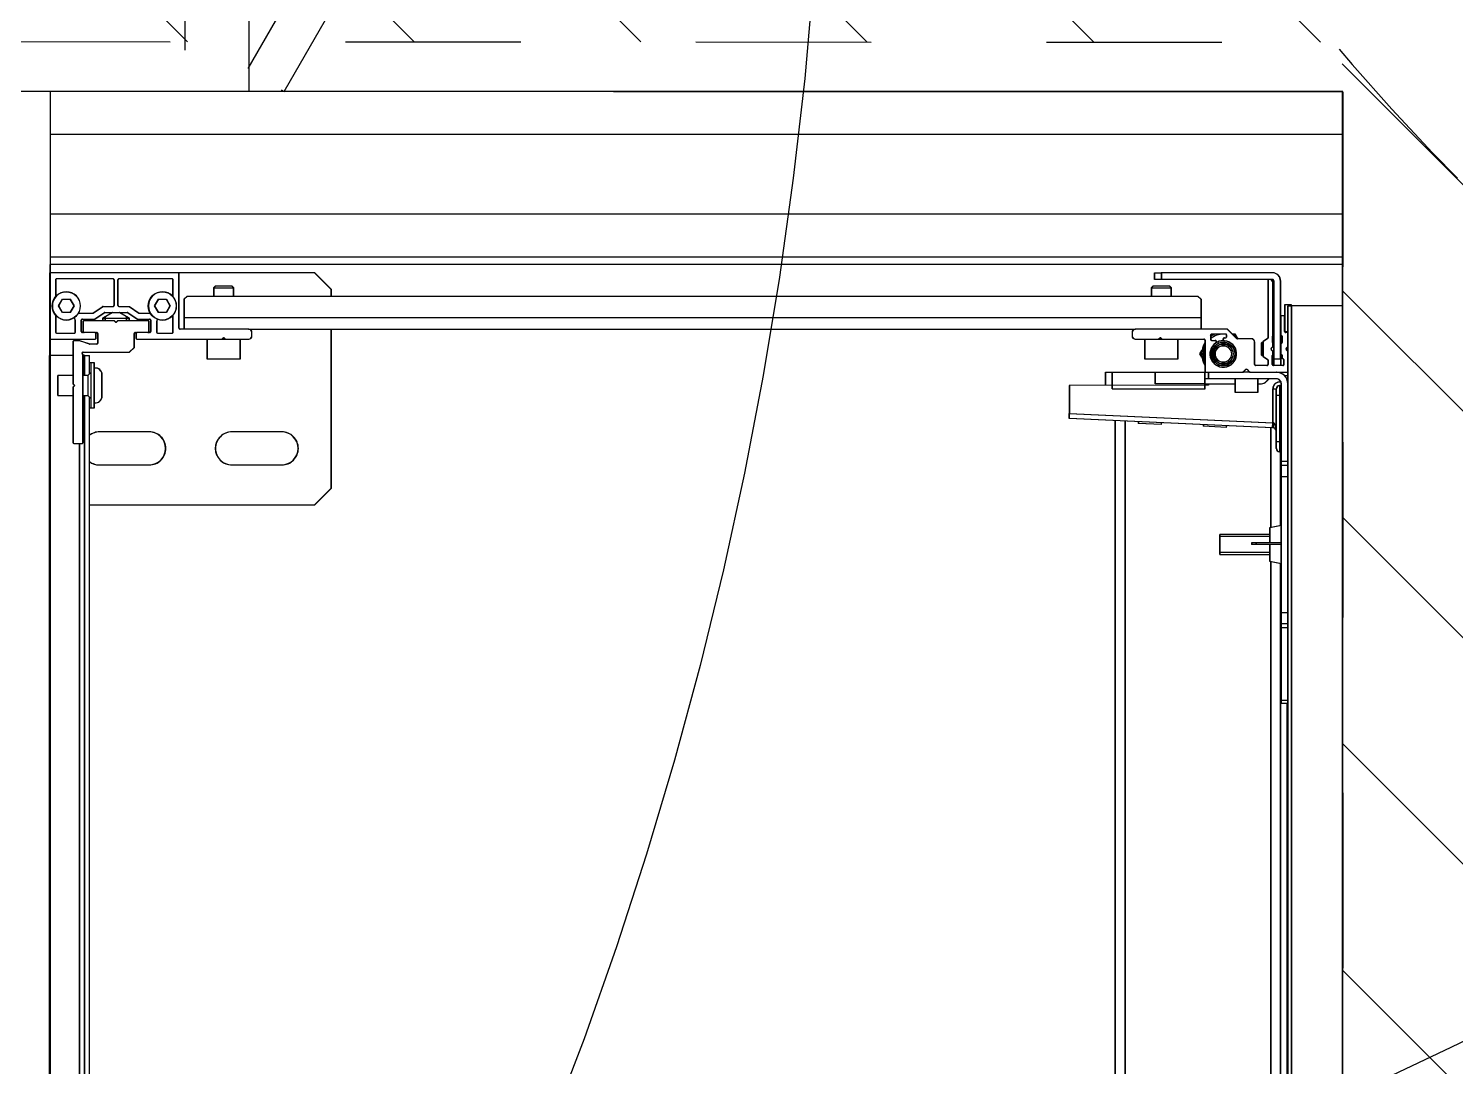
# Model space of a CAD drawing. Header units: centimetres. Extents: x -35664 to 50682, y -23001 to 23705.
# Drawn here: x 6274.24 to 6317.31, y 4366.18 to 4397.51 of the extents above; entities that cross this region are included whole.
import ezdxf

# ---------------------------------------------------------------- set-up
doc = ezdxf.new("R2010")
doc.units = ezdxf.units.CM
for name, pattern in [('ACAD_ISO02W100', [15, 12, -3]), ('Style de ligne -1', [0.41664, 0.20828, -0.20836]), ('Style de ligne -13', [0.147638, 0.098425, -0.049213]), ('Style de ligne -5', [0.20828, 0.069425, -0.138855]), ('VW-01', [0.41656, 0.20828, -0.20828])]:
    doc.linetypes.add(name, pattern=pattern)
for name, color, linetype in [('B aménagement intérieur', 252, 'Continuous'), ('B BATI-équipement-sanitaires', 252, 'Continuous'), ('B GÈnÈral_Hatch', 252, 'Continuous'), ('B Général', 252, 'Continuous'), ('C ANNOTATIONS-PMR', 252, 'Style de ligne -5'), ('C ANNOTATIONS-prestations', 252, 'Continuous'), ('D SURFACES-shab', 252, 'Continuous'), ('F REMPLISSAGE-vert clair', 252, 'Continuous'), ('F REMPLISSAGE-vert foncé', 252, 'Continuous'), ('MTI900_Alu', 252, 'Continuous'), ('prlm-CHAUFF', 4, 'Continuous'), ('prlm-MOD', 64, 'Continuous')]:
    doc.layers.add(name, color=color, linetype=linetype)
doc.layers.add('prlm-ELEC-CFO', color=1, linetype='Continuous', lineweight=25)
doc.layers.add('prlm-ZEROPLOT', color=254, linetype='Continuous', plot=False)
doc.layers.get('prlm-CHAUFF').off()

# ---------------------------------------------------------------- blocks, each defined once
blk = doc.blocks.new('A 90.WC-plan-PMR')
at = {"layer": 'B Général', "linetype": 'Style de ligne -1', "ltscale": 25.4, "flags": 128}
blk.add_lwpolyline([(-114.5, 112.5), (15.5, 112.5), (15.5, 32.5), (-114.5, 32.5)], close=True, dxfattribs=at)
blk = doc.blocks.new('A 90.meuble vasque 80x60')
at = {"layer": 'B BATI-équipement-sanitaires', "linetype": 'Style de ligne -13', "ltscale": 25.4, "flags": 128}
for points in [[(-40, -3.071), (40, -3.071), (40, -53.071), (-40, -53.071)], [(-40, -56.071), (-5.359, -76.071), (-4.709, -74.945), (-39.35, -54.945)]]:
    blk.add_lwpolyline(points, close=True, dxfattribs=at)
at = {"layer": 'B Général', "flags": 128}
blk.add_lwpolyline([(-40, 0), (40, 0), (40, -55), (-40, -55)], close=True, dxfattribs=at)
blk = doc.blocks.new('A 90.Rond 150_PMR')
at = {"layer": 'B Général', "linetype": 'VW-01', "ltscale": 25.4}
blk.add_circle((0, 0), 75, dxfattribs=at)
blk = doc.blocks.new('A 90.T3 S102_105 (2D)')
at = {"layer": 'B GÈnÈral_Hatch', "linetype": 'Continuous'}
h = blk.add_hatch(dxfattribs=at)
h.set_pattern_fill('F_P__SOFFITE', color=256, style=0, pattern_type=2)
h.set_pattern_definition([(45, (0, 0.2205), (-3.52778, 3.30729), [])])
h.paths.add_polyline_path([(-61.021, 289.021), (-60.984, 20.021), (-281.079, 20.021), (-281.042, 192.489), (-193.039, 192.536), (-193.005, 289.005)])
at = {"layer": 'B Général', "linetype": 'Continuous'}
for p, q in [((-232.022, 289.021), (-232.022, 194.021)), ((-193.022, 199.021), (-232.022, 199.021)), ((-232.022, 194.021), (-281.022, 194.021)), ((-193.022, 194.021), (-232.022, 194.021))]:
    blk.add_line(p, q, dxfattribs=at)
at = {"layer": 'B Général', "linetype": 'VW-01', "ltscale": 25.4, "flags": 128}
blk.add_lwpolyline([(-61.021, 289.021), (-60.984, 20.021), (-281.079, 20.021), (-281.042, 192.489), (-193.039, 192.536), (-193.005, 289.005)], close=True, dxfattribs=at)
at = {"layer": 'D SURFACES-shab', "lineweight": 18, "flags": 128}
blk.add_lwpolyline([(-61.021, 289.021), (-61.021, 20.021), (-281.116, 20.021), (-281.042, 193.997), (-193.039, 194.044), (-193.005, 289.005)], close=True, dxfattribs=at)
at = {"layer": 'F REMPLISSAGE-vert clair'}
for p, q in [((-193.022, 197.721), (-232.022, 197.721)), ((-193.022, 195.321), (-232.022, 195.321))]:
    blk.add_line(p, q, dxfattribs=at)
at = {"layer": 'F REMPLISSAGE-vert foncé', "linetype": 'Continuous'}
for p, q in [((-232.022, 289.021), (-232.022, 194.021)), ((-193.022, 199.021), (-232.022, 199.021)), ((-232.022, 194.021), (-281.022, 194.021)), ((-193.022, 194.021), (-232.022, 194.021))]:
    blk.add_line(p, q, dxfattribs=at)
at = {"layer": 'F REMPLISSAGE-vert foncé'}
for p, q in [((-193.022, 197.721), (-232.022, 197.721)), ((-193.022, 195.321), (-232.022, 195.321))]:
    blk.add_line(p, q, dxfattribs=at)
at = {"layer": 'B Général', "rotation": 180}
blk.add_blockref('A 90.WC-plan-PMR', (-177.522, 256.621), dxfattribs=at)
at = {"layer": 'B Général', "xscale": -1, "rotation": 90}
blk.add_blockref('A 90.meuble vasque 80x60', (-281.042, 154.021), dxfattribs=at)
at = {"layer": 'C ANNOTATIONS-PMR', "ltscale": 25.4, "rotation": 270}
blk.add_blockref('A 90.Rond 150_PMR', (-136.022, 144.121), dxfattribs=at)
blk = doc.blocks.new('A 90.G 100_80')
at = {"layer": 'B Général', "linetype": 'Continuous'}
blk.add_line((48.52, 43.75), (48.52, -43.75), dxfattribs=at)
at = {"layer": 'B Général', "linetype": 'Continuous', "flags": 128}
blk.add_lwpolyline([(9.5, -45), (9.5, 45), (48.52, 45), (48.52, -45)], close=True, dxfattribs=at)
at = {"layer": 'C ANNOTATIONS-prestations'}
for p, q in [((46.87, 43.75), (46.87, -43.75)), ((46.97, -43.75), (46.97, 43.75)), ((9.5, 42.25), (9.5, -42.25)), ((10.55, 41.05), (10.55, -41.05)), ((10.7, 41), (10.7, -41)), ((10.4, 39.6), (10.4, -39.6)), ((41.65, -40.287), (41.65, 1.325)), ((41.95, -40.274), (41.95, 1.325)), ((46.35, -36.044), (46.35, 1.5)), ((46.65, 1.6), (46.65, -35.984)), ((46.85, 1.667), (46.85, -31.75)), ((46.67, -31.75), (46.67, -31.85)), ((46.87, -31.75), (46.67, -31.75)), ((46.67, -31.85), (46.67, -34.033)), ((46.67, -31.85), (46.87, -31.85)), ((46.87, -34.033), (46.67, -34.033)), ((46.67, -34.033), (46.67, -34.168)), ((46.67, -34.168), (46.67, -34.5)), ((46.67, -34.168), (46.87, -34.168)), ((46.67, -34.5), (46.67, -38.6)), ((46.67, -34.5), (46.87, -34.5)), ((46.32, -36.05), (46.67, -35.98)), ((46.32, -36.55), (46.32, -36.05)), ((44.82, -36.25), (44.82, -36.85)), ((44.82, -36.25), (46.32, -36.25)), ((46.32, -36.311), (44.82, -36.311)), ((45.911, -36.55), (45.775, -36.55)), ((45.775, -36.6), (45.775, -36.55)), ((45.911, -36.6), (45.775, -36.6)), ((46.67, -36.55), (45.911, -36.55)), ((45.911, -36.6), (45.911, -36.55)), ((46.67, -36.6), (45.911, -36.6)), ((46.32, -37.05), (46.32, -36.6)), ((46.32, -36.789), (44.82, -36.789)), ((46.32, -36.85), (44.82, -36.85)), ((46.67, -37.12), (46.32, -37.05)), ((46.35, -40.074), (46.35, -37.056)), ((46.65, -37.116), (46.65, -39.35)), ((10.7, -37.75), (17.5, -37.75)), ((17.5, -37.75), (18, -38.25)), ((18, -38.25), (18, -43.05)), ((46.67, -38.6), (46.67, -38.932)), ((46.67, -38.6), (46.87, -38.6)), ((11, -38.95), (12.5, -38.95)), ((15, -38.95), (16.5, -38.95)), ((46.67, -38.932), (46.67, -39.067)), ((46.87, -38.932), (46.67, -38.932)), ((46.67, -39.067), (46.67, -41.4)), ((46.67, -39.067), (46.87, -39.067)), ((10.23, -39.6), (10.47, -39.6)), ((46.52, -39.45), (46.52, -39.65)), ((46.67, -39.35), (46.62, -39.35)), ((46.62, -39.65), (46.62, -39.35)), ((10.2, -41.3), (10.2, -39.63)), ((10.5, -39.63), (10.5, -42.29)), ((12.5, -39.95), (11, -39.95)), ((16.5, -39.95), (15, -39.95)), ((46.52, -39.65), (46.52, -41.05)), ((46.62, -39.65), (46.52, -39.65)), ((46.62, -39.65), (46.67, -39.65)), ((46.62, -41.05), (46.62, -39.65)), ((46.413, -40.071), (40.27, -40.35)), ((40.27, -40.5), (46.42, -40.221)), ((40.27, -40.35), (40.27, -40.5)), ((43.056, -40.173), (42.354, -40.205)), ((42.357, -40.255), (42.354, -40.205)), ((43.056, -40.173), (43.058, -40.223)), ((45.018, -40.084), (44.316, -40.116)), ((44.319, -40.166), (44.316, -40.116)), ((45.018, -40.084), (45.02, -40.134)), ((46.425, -40.07), (46.413, -40.071)), ((46.413, -40.071), (46.42, -40.221)), ((46.42, -40.221), (46.425, -40.22)), ((46.42, -40.221), (46.42, -41.25)), ((10.7, -40.67), (10.75, -40.67)), ((10.75, -40.67), (10.75, -42.03)), ((10.75, -40.67), (10.85, -40.67)), ((10.85, -40.67), (10.85, -42.03)), ((40.27, -41.351), (40.27, -40.5)), ((9.75, -41.05), (9.75, -41.65)), ((9.75, -41.05), (10.2, -41.05)), ((10.25, -41.35), (10.2, -41.3)), ((10.5, -41.05), (10.65, -41.05)), ((10.65, -41.05), (10.75, -40.95)), ((10.65, -41.65), (10.65, -41.05)), ((11.08, -41.025), (11.08, -41.675)), ((41.57, -41.25), (44.37, -41.25)), ((41.57, -41.25), (41.57, -41.75)), ((44.37, -41.25), (44.37, -41.4)), ((45.27, -41.15), (45.97, -41.15)), ((45.27, -41.55), (45.27, -41.15)), ((45.97, -41.15), (45.97, -41.55)), ((46.42, -41.25), (46.52, -41.25)), ((46.52, -41.05), (46.52, -41.25)), ((46.62, -41.05), (46.52, -41.05)), ((46.67, -41.05), (46.62, -41.05)), ((46.62, -41.35), (46.62, -41.05)), ((10.2, -41.65), (9.75, -41.65)), ((10.2, -41.4), (10.25, -41.35)), ((10.2, -42.67), (10.2, -41.4)), ((10.65, -41.65), (10.5, -41.65)), ((10.55, -41.65), (10.55, -42.25)), ((10.75, -41.75), (10.65, -41.65)), ((10.7, -41.7), (10.7, -42.25)), ((44.47, -41.36), (40.27, -41.351)), ((41.37, -41.353), (41.37, -41.75)), ((41.37, -41.75), (41.57, -41.75)), ((41.57, -41.75), (42.87, -41.75)), ((42.87, -41.4), (42.87, -41.75)), ((44.37, -41.4), (42.87, -41.4)), ((42.87, -41.75), (44.37, -41.75)), ((44.37, -41.4), (44.37, -41.55)), ((44.37, -41.4), (45.27, -41.4)), ((44.37, -41.55), (44.37, -41.75)), ((44.47, -41.55), (44.37, -41.55)), ((44.37, -41.75), (44.4, -41.75)), ((44.4, -41.75), (45.508, -41.75)), ((44.472, -41.4), (44.47, -41.36)), ((46.52, -41.55), (44.47, -41.55)), ((44.47, -41.75), (44.47, -41.55)), ((45.732, -41.75), (45.508, -41.75)), ((45.529, -41.759), (45.599, -41.829)), ((45.641, -41.829), (45.711, -41.759)), ((45.732, -41.75), (46.84, -41.75)), ((45.97, -41.4), (46.067, -41.4)), ((46.62, -41.35), (46.67, -41.35)), ((46.765, -41.65), (46.87, -41.65)), ((46.84, -41.75), (46.87, -41.75)), ((10.75, -42.03), (10.7, -42.03)), ((10.85, -42.03), (10.75, -42.03)), ((14.25, -42.15), (15.25, -42.15)), ((14.25, -42.75), (14.25, -42.15)), ((15.25, -42.15), (15.25, -42.75)), ((42.55, -42.15), (43.55, -42.15)), ((42.55, -42.75), (42.55, -42.15)), ((43.55, -42.15), (43.55, -42.75)), ((44.278, -42.2), (44.22, -42.3)), ((44.37, -42.72), (44.37, -41.78)), ((45.114, -41.95), (44.726, -41.95)), ((45.87, -41.98), (45.87, -42.66)), ((46.24, -41.95), (45.9, -41.95)), ((46.133, -42.221), (46.257, -42.134)), ((46.27, -42.109), (46.27, -41.98)), ((46.4, -41.98), (46.4, -42.252)), ((46.72, -41.95), (46.43, -41.95)), ((46.45, -41.95), (46.45, -42.15)), ((46.45, -42.15), (46.45, -44.5)), ((46.45, -42.15), (46.65, -42.15)), ((46.65, -42.15), (46.65, -41.95)), ((46.65, -42.15), (46.65, -44.5)), ((46.7, -42.15), (46.7, -42.251)), ((46.72, -42.15), (46.7, -42.15)), ((46.75, -41.98), (46.75, -42.12)), ((9.5, -42.78), (9.5, -42.25)), ((10.2, -42.25), (9.5, -42.25)), ((10.695, -42.601), (10.405, -42.698)), ((10.55, -42.25), (10.5, -42.25)), ((10.5, -42.35), (11.9, -42.35)), ((10.55, -42.25), (10.7, -42.25)), ((10.92, -42.6), (10.705, -42.6)), ((10.95, -42.92), (10.95, -42.63)), ((11.9, -42.35), (12.05, -42.5)), ((12.05, -42.5), (12.05, -42.92)), ((44.22, -42.3), (44.278, -42.4)), ((46.07, -42.27), (46.09, -42.25)), ((46.07, -42.63), (46.07, -42.27)), ((46.07, -42.293), (46.12, -42.293)), ((46.07, -42.607), (46.12, -42.607)), ((46.09, -42.65), (46.07, -42.63)), ((46.09, -42.65), (46.09, -42.25)), ((46.09, -42.25), (46.12, -42.25)), ((46.12, -42.654), (46.12, -42.246)), ((46.371, -42.429), (46.411, -42.388)), ((46.411, -42.512), (46.371, -42.471)), ((46.4, -42.25), (46.45, -42.25)), ((46.4, -42.293), (46.45, -42.293)), ((46.4, -42.607), (46.45, -42.607)), ((46.42, -42.28), (46.42, -42.367)), ((46.42, -42.533), (46.42, -42.625)), ((46.65, -42.595), (46.65, -42.31)), ((46.661, -42.249), (46.7, -42.21)), ((46.661, -42.287), (46.661, -42.249)), ((46.661, -42.65), (46.661, -42.618)), ((46.821, -42.429), (46.87, -42.379)), ((46.87, -42.521), (46.821, -42.471)), ((46.835, -42.486), (46.835, -42.414)), ((9.5, -44.72), (9.5, -42.78)), ((9.53, -42.75), (10.87, -42.75)), ((9.68, -43.467), (9.68, -42.96)), ((9.71, -42.93), (10.24, -42.93)), ((10.395, -42.7), (10.23, -42.7)), ((10.27, -42.96), (10.27, -43.306)), ((10.45, -42.98), (10.45, -43.32)), ((10.87, -42.95), (10.48, -42.95)), ((10.5, -43.27), (10.5, -42.98)), ((10.87, -42.95), (10.92, -42.95)), ((10.9, -42.78), (10.9, -42.92)), ((12.08, -42.95), (12.13, -42.95)), ((12.1, -42.92), (12.1, -42.78)), ((12.13, -42.75), (14.7, -42.75)), ((12.52, -42.95), (12.13, -42.95)), ((12.5, -42.98), (12.5, -43.27)), ((12.55, -43.32), (12.55, -42.98)), ((12.73, -43.28), (12.73, -42.96)), ((12.76, -42.93), (13.19, -42.93)), ((13.22, -42.96), (13.22, -43.467)), ((15.5, -43.05), (13.43, -43.05)), ((13.55, -43.4), (13.55, -43.05)), ((14.7, -42.75), (14.729, -42.779)), ((14.7, -42.75), (14.8, -42.75)), ((14.771, -42.779), (14.8, -42.75)), ((14.8, -42.75), (15.5, -42.75)), ((15.5, -43.05), (42.27, -43.05)), ((15.6, -42.85), (15.6, -42.95)), ((42.17, -42.95), (42.17, -42.85)), ((42.27, -42.75), (42.958, -42.75)), ((45.028, -43.05), (42.27, -43.05)), ((42.958, -42.75), (43.082, -42.75)), ((42.979, -42.759), (42.999, -42.779)), ((43.041, -42.779), (43.061, -42.759)), ((43.082, -42.75), (44.34, -42.75)), ((44.25, -43.4), (44.25, -43.05)), ((44.54, -42.87), (44.54, -42.74)), ((44.54, -42.854), (44.566, -42.9)), ((44.57, -42.71), (44.68, -42.71)), ((44.99, -42.9), (44.57, -42.9)), ((44.71, -42.68), (44.71, -42.657)), ((44.92, -42.729), (44.92, -42.76)), ((44.95, -42.79), (44.99, -42.79)), ((45.02, -42.82), (45.02, -42.87)), ((45.321, -42.769), (45.049, -43.041)), ((45.184, -42.906), (45.27, -42.906)), ((45.27, -42.906), (45.328, -42.806)), ((45.77, -42.76), (45.342, -42.76)), ((46.12, -42.65), (46.09, -42.65)), ((46.257, -42.766), (46.133, -42.679)), ((46.27, -44.52), (46.27, -42.791)), ((46.45, -42.65), (46.4, -42.65)), ((46.4, -42.827), (46.4, -42.653)), ((46.42, -42.855), (46.42, -44.45)), ((46.65, -43.42), (46.65, -42.885)), ((46.7, -42.69), (46.661, -42.65)), ((46.7, -42.654), (46.7, -42.826)), ((46.77, -42.98), (46.77, -43.42)), ((46.77, -43.78), (46.77, -42.98)), ((46.77, -42.98), (46.87, -42.98)), ((46.84, -42.95), (46.8, -42.95)), ((10.48, -43.35), (10.841, -43.35)), ((11.45, -43.3), (10.53, -43.3)), ((10.858, -43.355), (11.142, -43.545)), ((11.1, -43.377), (11.1, -43.3)), ((11.1, -43.377), (11.9, -43.377)), ((11.4, -43.55), (11.1, -43.377)), ((11.177, -43.3), (11.177, -43.421)), ((11.45, -43.3), (11.5, -43.25)), ((11.5, -43.25), (11.55, -43.3)), ((12.47, -43.3), (11.55, -43.3)), ((11.9, -43.377), (11.6, -43.55)), ((11.823, -43.3), (11.823, -43.421)), ((11.858, -43.545), (12.15, -43.35)), ((11.9, -43.3), (11.9, -43.377)), ((12.15, -43.35), (12.52, -43.35)), ((13.4, -43.08), (13.4, -44.72)), ((13.55, -43.4), (44.25, -43.4)), ((13.55, -43.95), (13.55, -43.4)), ((44.25, -43.95), (44.25, -43.4)), ((46.74, -43.45), (46.68, -43.45)), ((9.885, -43.55), (9.769, -43.75)), ((9.769, -43.75), (9.885, -43.95)), ((10.115, -43.55), (9.885, -43.55)), ((10.231, -43.75), (10.115, -43.55)), ((10.115, -43.95), (10.231, -43.75)), ((10.364, -43.53), (10.786, -43.53)), ((10.803, -43.535), (11.088, -43.725)), ((11.105, -43.73), (11.41, -43.73)), ((11.159, -43.55), (11.841, -43.55)), ((11.44, -44.54), (11.44, -43.76)), ((11.56, -43.76), (11.56, -44.54)), ((11.59, -43.73), (11.904, -43.73)), ((11.904, -43.73), (12.197, -43.535)), ((12.214, -43.53), (12.536, -43.53)), ((12.785, -43.55), (12.669, -43.75)), ((12.669, -43.75), (12.785, -43.95)), ((13.015, -43.55), (12.785, -43.55)), ((13.131, -43.75), (13.015, -43.55)), ((13.015, -43.95), (13.131, -43.75)), ((46.97, -43.78), (46.77, -43.78)), ((46.87, -43.75), (46.97, -43.75)), ((46.97, -43.75), (46.97, -43.78)), ((47.42, -43.75), (46.97, -43.75)), ((48.52, -43.75), (47.42, -43.75)), ((9.68, -44.54), (9.68, -44.033)), ((9.885, -43.95), (10.115, -43.95)), ((12.785, -43.95), (13.015, -43.95)), ((13.22, -44.033), (13.22, -44.54)), ((13.65, -44.05), (13.55, -43.95)), ((13.65, -44.05), (44.15, -44.05)), ((14.45, -44.3), (14.45, -44.05)), ((14.45, -44.3), (15.05, -44.3)), ((14.5, -44.35), (14.45, -44.3)), ((15, -44.35), (14.5, -44.35)), ((15.05, -44.3), (15, -44.35)), ((15.05, -44.05), (15.05, -44.3)), ((18, -44.25), (17.5, -44.75)), ((18, -44.05), (18, -44.25)), ((42.75, -44.3), (42.75, -44.05)), ((42.75, -44.3), (43.35, -44.3)), ((42.8, -44.35), (42.75, -44.3)), ((43.3, -44.35), (42.8, -44.35)), ((43.35, -44.3), (43.3, -44.35)), ((43.35, -44.05), (43.35, -44.3)), ((44.25, -43.95), (44.15, -44.05)), ((9.5, -44.75), (9.5, -44.72)), ((9.53, -44.75), (9.5, -44.75)), ((13.37, -44.75), (9.53, -44.75)), ((11.41, -44.57), (9.71, -44.57)), ((13.19, -44.57), (11.59, -44.57)), ((17.5, -44.75), (13.37, -44.75)), ((43.05, -44.55), (42.85, -44.55)), ((42.85, -44.55), (42.85, -44.75)), ((42.85, -44.75), (43.05, -44.75)), ((46.4, -44.55), (43.05, -44.55)), ((43.05, -44.75), (43.05, -44.55)), ((46.4, -44.75), (43.05, -44.75)), ((46.32, -44.55), (46.3, -44.55))]:
    blk.add_line(p, q, dxfattribs=at)
at = {"layer": 'C ANNOTATIONS-prestations', "flags": 128}
for points in [[(10.7, -39.05, -0.080612), (10.842, -38.976, -0.080612), (11, -38.95)], [(12.5, -38.95, -0.414214), (13, -39.45, -0.414214), (12.5, -39.95)], [(15, -39.95, -0.414214), (14.5, -39.45, -0.414214), (15, -38.95)], [(16.5, -38.95, -0.414214), (17, -39.45, -0.414214), (16.5, -39.95)], [(10.2, -39.63, -0.198912), (10.209, -39.609, -0.198912), (10.23, -39.6)], [(10.47, -39.6, -0.198912), (10.491, -39.609, -0.198912), (10.5, -39.63)], [(46.52, -39.45, -0.198912), (46.549, -39.379, -0.198912), (46.62, -39.35)], [(11, -39.95, -0.080612), (10.842, -39.924, -0.080612), (10.7, -39.85)], [(46.52, -39.97, -0.193016), (46.492, -40.039, -0.193016), (46.425, -40.07)], [(10.85, -40.827, -0.218554), (11.01, -40.873, -0.218554), (11.08, -41.025)], [(10.85, -40.826, -0.003145), (10.853, -40.826, -0.003145), (10.855, -40.826)], [(46.663, -41.445, -0.227222), (46.495, -41.406, -0.227222), (46.42, -41.25)], [(46.62, -41.35, -0.198912), (46.549, -41.321, -0.198912), (46.52, -41.25)], [(11.08, -41.675, -0.218554), (11.01, -41.827, -0.218554), (10.85, -41.873)], [(44.37, -41.78, -0.198912), (44.379, -41.759, -0.198912), (44.4, -41.75)], [(45.508, -41.75, -0.098491), (45.519, -41.752, -0.098491), (45.529, -41.759)], [(45.711, -41.759, -0.098491), (45.721, -41.752, -0.098491), (45.732, -41.75)], [(46.067, -41.4, -0.109774), (46.151, -41.419, -0.109774), (46.22, -41.472)], [(46.302, -41.55, -0.028434), (46.259, -41.513, -0.028434), (46.22, -41.472)], [(46.87, -41.4, -0.198912), (46.767, -41.647, -0.198912), (46.52, -41.75)], [(46.67, -41.4, -0.198912), (46.626, -41.506, -0.198912), (46.52, -41.55)], [(46.84, -41.75, -0.198912), (46.861, -41.759, -0.198912), (46.87, -41.78)], [(10.855, -41.873, -0.003145), (10.853, -41.874, -0.003145), (10.85, -41.874)], [(44.37, -42.646, -0.14145), (44.27, -42.3, -0.14145), (44.37, -41.954)], [(44.37, -42.54, -0.103148), (44.32, -42.3, -0.103148), (44.37, -42.06)], [(44.697, -42.632, -0.366532), (44.556, -42.134, -0.366532), (45.023, -41.913, -0.366532), (45.318, -42.338, -0.366532), (44.948, -42.699)], [(45.641, -41.829, -0.198912), (45.62, -41.837, -0.198912), (45.599, -41.829)], [(45.87, -41.98, -0.198912), (45.879, -41.959, -0.198912), (45.9, -41.95)], [(46.24, -41.95, -0.198912), (46.261, -41.959, -0.198912), (46.27, -41.98)], [(46.27, -42.109, -0.120588), (46.267, -42.123, -0.120588), (46.257, -42.134)], [(46.4, -41.98, -0.198912), (46.409, -41.959, -0.198912), (46.43, -41.95)], [(46.72, -41.95, -0.198912), (46.741, -41.959, -0.198912), (46.75, -41.98)], [(46.75, -42.12, -0.198912), (46.741, -42.141, -0.198912), (46.72, -42.15)], [(10.5, -42.35, -0.414214), (10.47, -42.32, -0.414214), (10.5, -42.29)], [(10.695, -42.601, -0.040241), (10.7, -42.6, -0.040241), (10.705, -42.6)], [(10.92, -42.6, -0.198912), (10.941, -42.609, -0.198912), (10.95, -42.63)], [(44.697, -42.632, -0.122946), (44.706, -42.643, -0.122946), (44.71, -42.657)], [(44.92, -42.7, -0.074153), (44.803, -42.683, -0.074153), (44.697, -42.632)], [(46.12, -42.246, -0.120588), (46.123, -42.232, -0.120588), (46.133, -42.221)], [(46.371, -42.471, -0.198912), (46.362, -42.45, -0.198912), (46.371, -42.429)], [(46.42, -42.28, -0.155096), (46.406, -42.269, -0.155096), (46.4, -42.252)], [(46.4, -42.653, -0.155096), (46.406, -42.636, -0.155096), (46.42, -42.625)], [(46.42, -42.367, -0.098491), (46.418, -42.378, -0.098491), (46.411, -42.388)], [(46.411, -42.512, -0.098491), (46.418, -42.522, -0.098491), (46.42, -42.533)], [(46.661, -42.249, -0.013224), (46.655, -42.25, -0.013224), (46.65, -42.25)], [(46.65, -42.31, -0.17724), (46.657, -42.291, -0.17724), (46.675, -42.28)], [(46.675, -42.625, -0.17724), (46.657, -42.614, -0.17724), (46.65, -42.595)], [(46.7, -42.251, -0.17724), (46.693, -42.27, -0.17724), (46.675, -42.28)], [(46.675, -42.625, -0.17724), (46.693, -42.635, -0.17724), (46.7, -42.654)], [(46.821, -42.471, -0.198912), (46.812, -42.45, -0.198912), (46.821, -42.429)], [(9.5, -42.78, -0.198912), (9.509, -42.759, -0.198912), (9.53, -42.75)], [(9.68, -42.96, -0.198912), (9.689, -42.939, -0.198912), (9.71, -42.93)], [(10.23, -42.7, -0.198912), (10.209, -42.691, -0.198912), (10.2, -42.67)], [(10.24, -42.93, -0.198912), (10.261, -42.939, -0.198912), (10.27, -42.96)], [(10.405, -42.698, -0.040241), (10.4, -42.7, -0.040241), (10.395, -42.7)], [(10.45, -42.98, -0.198912), (10.459, -42.959, -0.198912), (10.48, -42.95)], [(10.5, -42.98, -0.198912), (10.509, -42.959, -0.198912), (10.53, -42.95)], [(10.87, -42.75, -0.198912), (10.891, -42.759, -0.198912), (10.9, -42.78)], [(10.9, -42.92, -0.198912), (10.891, -42.941, -0.198912), (10.87, -42.95)], [(10.95, -42.92, -0.198912), (10.941, -42.941, -0.198912), (10.92, -42.95)], [(12.08, -42.95, -0.198912), (12.059, -42.941, -0.198912), (12.05, -42.92)], [(12.1, -42.78, -0.198912), (12.109, -42.759, -0.198912), (12.13, -42.75)], [(12.13, -42.95, -0.198912), (12.109, -42.941, -0.198912), (12.1, -42.92)], [(12.47, -42.95, -0.198912), (12.491, -42.959, -0.198912), (12.5, -42.98)], [(12.52, -42.95, -0.198912), (12.541, -42.959, -0.198912), (12.55, -42.98)], [(12.73, -42.96, -0.198912), (12.739, -42.939, -0.198912), (12.76, -42.93)], [(13.19, -42.93, -0.198912), (13.211, -42.939, -0.198912), (13.22, -42.96)], [(13.4, -43.08, -0.198912), (13.409, -43.059, -0.198912), (13.43, -43.05)], [(14.771, -42.779, -0.198912), (14.75, -42.787, -0.198912), (14.729, -42.779)], [(15.5, -42.75, -0.198912), (15.571, -42.779, -0.198912), (15.6, -42.85)], [(15.6, -42.95, -0.198912), (15.571, -43.021, -0.198912), (15.5, -43.05)], [(42.17, -42.85, -0.198912), (42.199, -42.779, -0.198912), (42.27, -42.75)], [(42.27, -43.05, -0.198912), (42.199, -43.021, -0.198912), (42.17, -42.95)], [(42.958, -42.75, -0.098491), (42.969, -42.752, -0.098491), (42.979, -42.759)], [(43.041, -42.779, -0.198912), (43.02, -42.787, -0.198912), (42.999, -42.779)], [(43.061, -42.759, -0.098491), (43.071, -42.752, -0.098491), (43.082, -42.75)], [(44.37, -42.72, -0.198912), (44.361, -42.741, -0.198912), (44.34, -42.75)], [(44.54, -42.74, -0.198912), (44.549, -42.719, -0.198912), (44.57, -42.71)], [(44.92, -42.9, -0.085942), (44.718, -42.865, -0.085942), (44.54, -42.764)], [(44.67, -42.9, -0.02871), (44.603, -42.867, -0.02871), (44.54, -42.827)], [(44.57, -42.9, -0.198912), (44.549, -42.891, -0.198912), (44.54, -42.87)], [(44.71, -42.68, -0.198912), (44.701, -42.701, -0.198912), (44.68, -42.71)], [(44.92, -42.729, -0.189855), (44.928, -42.708, -0.189855), (44.948, -42.699)], [(44.948, -42.699, -0.008728), (44.934, -42.7, -0.008728), (44.92, -42.7)], [(44.95, -42.79, -0.198912), (44.929, -42.781, -0.198912), (44.92, -42.76)], [(45.009, -42.893, -0.018566), (44.965, -42.898, -0.018566), (44.92, -42.9)], [(44.99, -42.79, -0.198912), (45.011, -42.799, -0.198912), (45.02, -42.82)], [(45.02, -42.87, -0.198912), (45.011, -42.891, -0.198912), (44.99, -42.9)], [(45.049, -43.041, -0.098491), (45.039, -43.048, -0.098491), (45.028, -43.05)], [(45.379, -42.76, -0.041018), (45.298, -42.829, -0.041018), (45.207, -42.883)], [(45.321, -42.769, -0.098491), (45.331, -42.762, -0.098491), (45.342, -42.76)], [(45.87, -42.66, -0.198912), (45.841, -42.731, -0.198912), (45.77, -42.76)], [(46.133, -42.679, -0.120588), (46.123, -42.668, -0.120588), (46.12, -42.654)], [(46.257, -42.766, -0.120588), (46.267, -42.777, -0.120588), (46.27, -42.791)], [(46.42, -42.855, -0.155096), (46.406, -42.844, -0.155096), (46.4, -42.827)], [(46.65, -42.65, -0.013224), (46.655, -42.65, -0.013224), (46.661, -42.65)], [(46.65, -42.885, -0.17724), (46.657, -42.866, -0.17724), (46.675, -42.855)], [(46.7, -42.826, -0.17724), (46.693, -42.845, -0.17724), (46.675, -42.855)], [(46.77, -42.98, -0.198912), (46.779, -42.959, -0.198912), (46.8, -42.95)], [(46.87, -42.92, -0.198912), (46.861, -42.941, -0.198912), (46.84, -42.95)], [(9.68, -43.47, -0.01196), (9.68, -43.469, -0.01196), (9.68, -43.467)], [(10.27, -43.306, -0.123554), (10.258, -43.354, -0.123554), (10.225, -43.39)], [(10.48, -43.35, -0.198912), (10.459, -43.341, -0.198912), (10.45, -43.32)], [(10.53, -43.3, -0.198912), (10.509, -43.291, -0.198912), (10.5, -43.27)], [(10.841, -43.35, -0.073633), (10.85, -43.351, -0.073633), (10.858, -43.355)], [(12.5, -43.27, -0.198912), (12.491, -43.291, -0.198912), (12.47, -43.3)], [(12.55, -43.32, -0.198912), (12.541, -43.341, -0.198912), (12.52, -43.35)], [(12.758, -43.349, -0.095961), (12.737, -43.317, -0.095961), (12.73, -43.28)], [(13.22, -43.467, -0.01196), (13.22, -43.469, -0.01196), (13.22, -43.47)], [(46.68, -43.45, -0.198912), (46.659, -43.441, -0.198912), (46.65, -43.42)], [(46.77, -43.42, -0.198912), (46.761, -43.441, -0.198912), (46.74, -43.45)], [(10.786, -43.53, -0.073633), (10.795, -43.531, -0.073633), (10.803, -43.535)], [(11.105, -43.73, -0.073633), (11.096, -43.729, -0.073633), (11.088, -43.725)], [(11.159, -43.55, -0.073633), (11.15, -43.549, -0.073633), (11.142, -43.545)], [(11.41, -43.73, -0.198912), (11.431, -43.739, -0.198912), (11.44, -43.76)], [(11.56, -43.76, -0.198912), (11.569, -43.739, -0.198912), (11.59, -43.73)], [(11.858, -43.545, -0.073633), (11.85, -43.549, -0.073633), (11.841, -43.55)], [(12.197, -43.535, -0.073633), (12.205, -43.531, -0.073633), (12.214, -43.53)], [(9.68, -44.033, -0.01196), (9.68, -44.031, -0.01196), (9.68, -44.03)], [(13.22, -44.03, -0.01196), (13.22, -44.031, -0.01196), (13.22, -44.033)], [(9.53, -44.75, -0.198912), (9.509, -44.741, -0.198912), (9.5, -44.72)], [(9.71, -44.57, -0.198912), (9.689, -44.561, -0.198912), (9.68, -44.54)], [(11.44, -44.54, -0.198912), (11.431, -44.561, -0.198912), (11.41, -44.57)], [(11.59, -44.57, -0.198912), (11.569, -44.561, -0.198912), (11.56, -44.54)], [(13.22, -44.54, -0.198912), (13.211, -44.561, -0.198912), (13.19, -44.57)], [(13.4, -44.72, -0.198912), (13.391, -44.741, -0.198912), (13.37, -44.75)], [(46.3, -44.55, -0.198912), (46.279, -44.541, -0.198912), (46.27, -44.52)], [(46.42, -44.45, -0.198912), (46.391, -44.521, -0.198912), (46.32, -44.55)], [(46.65, -44.5, -0.198912), (46.577, -44.677, -0.198912), (46.4, -44.75)], [(46.45, -44.5, -0.198912), (46.435, -44.535, -0.198912), (46.4, -44.55)]]:
    blk.add_lwpolyline(points, format="xyb", dxfattribs=at)
at = {"layer": 'C ANNOTATIONS-prestations'}
for centre, radius in [((44.92, -42.3), 0.35), ((44.92, -42.3), 0.3), ((44.92, -42.3), 0.25), ((10, -43.75), 0.425), ((12.9, -43.75), 0.425)]:
    blk.add_circle(centre, radius, dxfattribs=at)
for points, knots in [([(46.52, -39.97), (46.52, -40.004), (46.513, -40.068), (46.501, -40.117), (46.491, -40.146), (46.48, -40.171), (46.467, -40.191), (46.457, -40.203), (46.447, -40.212), (46.433, -40.219), (46.426, -40.22), (46.425, -40.22), (46.425, -40.22)], [0, 0, 0, 1, 2, 3, 4, 5, 6, 7, 8, 9, 9, 10, 10, 10]), ([(46.425, -40.22), (46.423, -40.181), (46.422, -40.129), (46.422, -40.102), (46.422, -40.083), (46.423, -40.074), (46.424, -40.072), (46.424, -40.07), (46.424, -40.07), (46.424, -40.07), (46.425, -40.07)], [0, 0, 0, 1, 2, 3, 4, 5, 6, 7, 7, 8, 8, 8])]:
    blk.add_open_spline(points, degree=2, knots=knots, dxfattribs=at)
blk = doc.blocks.new('A n0.MTI900_Alu_390')
at = {"layer": 'MTI900_Alu', "color": 1, "linetype": 'Continuous'}
for p, q in [((-4.225, 0), (4.225, 0)), ((4.278, 0), (4.225, 0)), ((4.225, -0.07), (4.225, 0)), ((4.472, 0), (4.278, 0)), ((4.475, 0), (4.472, 0)), ((4.475, -0.003), (4.475, 0)), ((4.105, -0.025), (4.165, -0.025)), ((4.105, -0.025), (4.105, -0.07)), ((4.165, -0.07), (4.165, -0.025)), ((4.275, -0.003), (4.275, -0.137)), ((4.293, -0.021), (4.293, -0.074)), ((4.3467, -0.018), (4.296, -0.018)), ((4.355, -0.0385), (4.375, -0.0269)), ((4.355, -0.0615), (4.355, -0.0385)), ((4.375, -0.0269), (4.395, -0.0385)), ((4.395, -0.0385), (4.395, -0.0615)), ((4.454, -0.018), (4.4033, -0.018)), ((4.457, -0.191), (4.457, -0.021)), ((4.475, -0.387), (4.475, -0.003)), ((3.96, -0.073), (3.96, -0.097)), ((4.13, -0.07), (3.963, -0.07)), ((4.135, -0.075), (4.13, -0.07)), ((4.14, -0.07), (4.135, -0.075)), ((4.267, -0.07), (4.14, -0.07)), ((4.27, -0.0895), (4.27, -0.073)), ((4.296, -0.077), (4.3306, -0.077)), ((4.375, -0.0731), (4.355, -0.0615)), ((4.395, -0.0615), (4.375, -0.0731)), ((-4.105, -0.105), (4.105, -0.105)), ((-4.1, -0.12), (4.1, -0.12)), ((-3.96, -0.09), (3.96, -0.09)), ((3.775, -0.12), (3.775, -0.8)), ((3.963, -0.1), (4.229, -0.1)), ((4.067, -0.12), (4.067, -0.125)), ((4.067, -0.125), (4.203, -0.125)), ((4.067, -0.125), (4.067, -0.135)), ((4.105, -0.115), (4.095, -0.125)), ((4.105, -0.1), (4.105, -0.115)), ((4.165, -0.115), (4.105, -0.115)), ((4.165, -0.115), (4.165, -0.1)), ((4.165, -0.105), (4.225, -0.105)), ((4.175, -0.125), (4.165, -0.115)), ((4.17, -0.12), (4.225, -0.12)), ((4.203, -0.125), (4.203, -0.12)), ((4.203, -0.135), (4.203, -0.125)), ((4.225, -0.105), (4.225, -0.1)), ((4.225, -0.105), (4.225, -0.12)), ((4.235, -0.1), (4.235, -0.24)), ((4.26, -0.142), (4.26, -0.1205)), ((4.2602, -0.1195), (4.2698, -0.0905)), ((4.295, -0.137), (4.295, -0.098)), ((4.298, -0.095), (4.332, -0.095)), ((4.327, -0.1), (4.298, -0.1)), ((4.33, -0.195), (4.33, -0.103)), ((4.335, -0.098), (4.335, -0.1341)), ((4.353, -0.0864), (4.353, -0.1286)), ((3.895, -0.15), (3.895, -0.3)), ((3.995, -0.3), (3.995, -0.15)), ((4.067, -0.135), (4.203, -0.135)), ((4.1025, -0.158), (4.1675, -0.158)), ((4.292, -0.145), (4.263, -0.145)), ((4.278, -0.14), (4.292, -0.14)), ((4.295, -0.137), (4.295, -0.142)), ((4.3377, -0.16), (4.33, -0.16)), ((4.33, -0.1677), (4.3421, -0.1677)), ((4.3355, -0.1358), (4.3545, -0.1642)), ((4.3377, -0.16), (4.3377, -0.24)), ((4.355, -0.19), (4.3377, -0.16)), ((4.3535, -0.1303), (4.3725, -0.1588)), ((4.355, -0.1659), (4.355, -0.2341)), ((4.373, -0.1605), (4.373, -0.191)), ((4.33, -0.195), (4.325, -0.2)), ((4.325, -0.2), (4.33, -0.205)), ((4.33, -0.297), (4.33, -0.205)), ((4.3377, -0.24), (4.355, -0.21)), ((4.373, -0.209), (4.373, -0.2404)), ((4.454, -0.194), (4.376, -0.194)), ((4.376, -0.206), (4.454, -0.206)), ((4.457, -0.369), (4.457, -0.209)), ((4.235, -0.24), (4.25, -0.255)), ((4.25, -0.255), (4.292, -0.255)), ((4.295, -0.258), (4.295, -0.263)), ((4.33, -0.2323), (4.3421, -0.2323)), ((4.33, -0.24), (4.3377, -0.24)), ((4.3545, -0.2358), (4.335, -0.265)), ((4.373, -0.2404), (4.3535, -0.2697)), ((4.275, -0.263), (4.275, -0.52)), ((4.292, -0.26), (4.278, -0.26)), ((4.295, -0.302), (4.295, -0.263)), ((4.298, -0.3), (4.327, -0.3)), ((4.335, -0.265), (4.335, -0.302)), ((4.353, -0.2714), (4.353, -0.3036)), ((4.293, -0.326), (4.293, -0.369)), ((4.328, -0.323), (4.296, -0.323)), ((4.332, -0.305), (4.298, -0.305)), ((4.355, -0.3285), (4.375, -0.3169)), ((4.355, -0.3515), (4.355, -0.3285)), ((4.375, -0.3169), (4.395, -0.3285)), ((4.395, -0.3285), (4.395, -0.3515)), ((4.296, -0.372), (4.3467, -0.372)), ((4.375, -0.3631), (4.355, -0.3515)), ((4.395, -0.3515), (4.375, -0.3631)), ((4.4033, -0.372), (4.454, -0.372)), ((4.475, -0.8), (4.475, -0.387)), ((4.305, -0.6), (4.305, -0.393)), ((4.34, -0.405), (4.305, -0.405)), ((4.308, -0.39), (4.472, -0.39)), ((4.34, -0.405), (4.34, -3.475)), ((4.395, -0.405), (4.34, -0.405)), ((4.405, -0.415), (4.395, -0.405)), ((4.405, -0.415), (4.405, -3.465)), ((4.215, -0.475), (4.215, -0.575)), ((4.275, -0.475), (4.215, -0.475)), ((4.43, -0.495), (4.405, -0.495)), ((4.43, -0.495), (4.43, -0.555)), ((4.435, -0.5), (4.43, -0.495)), ((4.435, -0.55), (4.435, -0.5)), ((3.895, -0.55), (3.895, -0.7)), ((3.995, -0.7), (3.995, -0.55)), ((4.275, -0.52), (4.2779, -0.5229)), ((4.275, -0.52), (4.275, -0.53)), ((4.2779, -0.5271), (4.275, -0.53)), ((4.275, -0.53), (4.275, -0.6)), ((4.405, -0.555), (4.43, -0.555)), ((4.43, -0.555), (4.435, -0.55)), ((4.215, -0.575), (4.275, -0.575)), ((4.305, -0.6), (4.305, -3.277)), ((4.285, -0.61), (4.295, -0.61)), ((3.775, -0.8), (3.825, -0.85)), ((4.425, -0.85), (4.475, -0.8)), ((3.825, -0.85), (4.305, -0.85)), ((4.405, -0.85), (4.425, -0.85)), ((4.0071, -3.6913), (4.035, -3.077)), ((4.05, -3.077), (4.0221, -3.692)), ((4.035, -3.077), (4.05, -3.077)), ((4.1351, -3.077), (4.05, -3.077)), ((4.136, -3.497), (4.1351, -3.077)), ((4.1353, -3.187), (4.175, -3.187)), ((4.175, -3.187), (4.175, -3.207)), ((4.0287, -3.215), (-0.1325, -3.215)), ((4.125, -3.207), (4.125, -3.487)), ((4.125, -3.207), (4.175, -3.207)), ((4.175, -3.207), (4.175, -3.337)), ((4.0274, -3.245), (-0.1325, -3.245)), ((4.295, -3.267), (4.285, -3.267)), ((4.0173, -3.3556), (4.0205, -3.2854)), ((4.0255, -3.2857), (4.0205, -3.2854)), ((4.215, -3.305), (4.215, -3.405)), ((4.275, -3.305), (4.215, -3.305)), ((4.275, -3.277), (4.275, -3.3458)), ((4.305, -3.5528), (4.305, -3.277)), ((4.0173, -3.3556), (4.0223, -3.3558)), ((4.14, -3.337), (4.175, -3.337)), ((4.14, -3.487), (4.14, -3.337)), ((4.175, -3.337), (4.175, -3.487)), ((4.275, -3.3458), (4.275, -3.3582)), ((4.275, -3.3582), (4.275, -3.484)), ((4.2759, -3.3479), (4.2779, -3.3499)), ((4.2779, -3.3541), (4.2759, -3.3561)), ((4.43, -3.325), (4.405, -3.325)), ((4.43, -3.325), (4.43, -3.385)), ((4.435, -3.33), (4.43, -3.325)), ((4.435, -3.38), (4.435, -3.33)), ((4.455, -3.355), (4.455, -3.335)), ((4.455, -3.335), (4.475, -3.335)), ((4.455, -3.69), (4.455, -3.355)), ((4.475, -3.355), (4.455, -3.355)), ((4.475, -3.335), (4.475, -3.355)), ((4.475, -3.69), (4.475, -3.355)), ((4.405, -3.385), (4.43, -3.385)), ((4.43, -3.385), (4.435, -3.38)), ((4.215, -3.405), (4.275, -3.405)), ((4.0084, -3.5518), (4.0116, -3.4816)), ((4.0166, -3.4819), (4.0116, -3.4816)), ((4.125, -3.487), (4.14, -3.487)), ((4.14, -3.487), (4.155, -3.487)), ((4.14, -3.487), (4.14, -3.577)), ((4.155, -3.487), (4.175, -3.487)), ((4.155, -3.497), (4.155, -3.487)), ((4.175, -3.487), (4.175, -3.49)), ((4.272, -3.487), (4.178, -3.487)), ((4.22, -3.4778), (4.23, -3.472)), ((4.23, -3.472), (4.24, -3.4778)), ((4.34, -3.475), (4.305, -3.475)), ((4.395, -3.475), (4.34, -3.475)), ((4.395, -3.475), (4.405, -3.465)), ((4.14, -3.4972), (4.136, -3.497)), ((4.155, -3.702), (4.155, -3.497)), ((4.175, -3.497), (4.155, -3.497)), ((4.175, -3.49), (4.175, -3.6008)), ((4.195, -3.5614), (4.195, -3.5226)), ((4.268, -3.521), (4.2657, -3.521)), ((4.271, -3.507), (4.271, -3.518)), ((4.287, -3.504), (4.274, -3.504)), ((4.2854, -3.504), (4.29, -3.5066)), ((4.29, -3.549), (4.29, -3.507)), ((3.625, -3.532), (3.685, -3.532)), ((3.625, -3.532), (3.625, -3.682)), ((3.6311, -3.682), (3.6311, -3.532)), ((3.6789, -3.682), (3.6789, -3.532)), ((3.685, -3.682), (3.685, -3.532)), ((4.0084, -3.5518), (4.0134, -3.552)), ((4.2729, -3.542), (4.276, -3.542)), ((4.2769, -3.5821), (4.3041, -3.5549)), ((4.279, -3.545), (4.279, -3.549)), ((4.282, -3.552), (4.287, -3.552)), ((4.2906, -3.5684), (4.2906, -3.577)), ((4.115, -3.577), (4.115, -3.647)), ((4.155, -3.577), (4.115, -3.577)), ((4.175, -3.6232), (4.175, -3.6008)), ((4.1759, -3.6029), (4.1829, -3.6099)), ((4.1829, -3.6141), (4.1759, -3.6211)), ((4.276, -3.627), (4.276, -3.5842)), ((4.2906, -3.577), (4.2806, -3.5828)), ((3.655, -3.6411), (3.655, -3.6275)), ((3.66, -3.6275), (3.655, -3.6275)), ((3.655, -3.717), (3.655, -3.6411)), ((3.66, -3.6411), (3.655, -3.6411)), ((3.66, -3.6411), (3.66, -3.6275)), ((3.66, -3.717), (3.66, -3.6411)), ((4.115, -3.647), (4.155, -3.647)), ((4.14, -3.647), (4.14, -3.6567)), ((4.175, -3.6232), (4.175, -3.734)), ((4.195, -3.674), (4.195, -3.64)), ((4.198, -3.637), (4.266, -3.637)), ((4.227, -3.657), (4.225, -3.659)), ((4.265, -3.659), (4.225, -3.659)), ((4.225, -3.659), (4.225, -3.662)), ((4.263, -3.657), (4.227, -3.657)), ((4.2293, -3.657), (4.2293, -3.662)), ((4.2607, -3.657), (4.2607, -3.662)), ((4.265, -3.659), (4.263, -3.657)), ((4.265, -3.662), (4.265, -3.659)), ((3.6044, -3.685), (-0.15, -3.685)), ((3.605, -3.682), (3.598, -3.717)), ((3.655, -3.682), (3.605, -3.682)), ((3.705, -3.682), (3.66, -3.682)), ((3.712, -3.717), (3.705, -3.682)), ((4.0074, -3.685), (3.7056, -3.685)), ((3.945, -3.702), (3.965, -3.702)), ((3.965, -3.702), (4.105, -3.702)), ((3.965, -3.712), (3.965, -3.702)), ((4.007, -3.6925), (4.0071, -3.6913)), ((4.0071, -3.6913), (4.0221, -3.692)), ((4.0221, -3.692), (4.022, -3.6925)), ((4.0221, -3.692), (4.125, -3.692)), ((4.105, -3.702), (4.125, -3.702)), ((4.105, -3.712), (4.105, -3.702)), ((4.125, -3.692), (4.125, -3.702)), ((4.195, -3.722), (4.195, -3.693)), ((4.195, -3.695), (4.215, -3.695)), ((4.2109, -3.677), (4.198, -3.677)), ((4.198, -3.69), (4.2252, -3.69)), ((4.2221, -3.6633), (4.2134, -3.6757)), ((4.215, -3.695), (4.45, -3.695)), ((4.215, -3.695), (4.215, -3.715)), ((4.2654, -3.662), (4.2246, -3.662)), ((4.225, -3.69), (4.225, -3.695)), ((4.228, -3.692), (4.2367, -3.692)), ((4.2293, -3.69), (4.2293, -3.695)), ((4.2429, -3.6871), (4.2388, -3.6911)), ((4.2512, -3.6911), (4.2471, -3.6871)), ((4.2533, -3.692), (4.2625, -3.692)), ((4.2607, -3.69), (4.2607, -3.695)), ((4.265, -3.695), (4.265, -3.69)), ((4.2827, -3.69), (4.2653, -3.69)), ((4.2766, -3.6757), (4.2679, -3.6633)), ((4.452, -3.677), (4.2791, -3.677)), ((4.2855, -3.692), (4.445, -3.692)), ((4.455, -3.682), (4.455, -3.68)), ((-4.375, -3.737), (4.375, -3.737)), ((-0.1667, -3.735), (3.175, -3.735)), ((-0.16, -3.715), (3.5984, -3.715)), ((3.175, -3.717), (3.185, -3.717)), ((3.175, -3.737), (3.175, -3.717)), ((3.185, -3.717), (3.4033, -3.717)), ((3.185, -3.717), (3.185, -3.737)), ((3.4033, -3.737), (3.4033, -3.717)), ((3.4033, -3.717), (3.4168, -3.717)), ((3.4168, -3.717), (3.45, -3.717)), ((3.4168, -3.717), (3.4168, -3.737)), ((3.45, -3.717), (3.86, -3.717)), ((3.45, -3.717), (3.45, -3.737)), ((3.7116, -3.715), (3.935, -3.715)), ((3.86, -3.717), (3.8932, -3.717)), ((3.86, -3.717), (3.86, -3.737)), ((3.8932, -3.717), (3.9067, -3.717)), ((3.8932, -3.737), (3.8932, -3.717)), ((3.9067, -3.717), (4.14, -3.717)), ((3.9067, -3.717), (3.9067, -3.737)), ((3.935, -3.717), (3.935, -3.712)), ((3.965, -3.712), (3.935, -3.712)), ((3.965, -3.712), (3.965, -3.717)), ((4.105, -3.712), (3.965, -3.712)), ((4.105, -3.717), (4.105, -3.712)), ((4.135, -3.712), (4.105, -3.712)), ((4.135, -3.712), (4.135, -3.717)), ((4.165, -3.7265), (4.165, -3.737)), ((4.175, -3.734), (4.175, -3.737)), ((4.215, -3.715), (4.195, -3.715)), ((4.198, -3.725), (4.212, -3.725)), ((4.215, -3.715), (4.45, -3.715)), ((4.215, -3.72), (4.2251, -3.72)), ((4.215, -3.722), (4.215, -3.72)), ((4.2249, -3.7161), (4.221, -3.72)), ((4.2287, -3.7161), (4.2249, -3.7161)), ((4.2595, -3.715), (4.231, -3.715)), ((4.2429, -3.7321), (4.2379, -3.737)), ((4.2486, -3.7335), (4.2414, -3.7335)), ((4.2521, -3.737), (4.2471, -3.7321)), ((4.2651, -3.7161), (4.2618, -3.7161)), ((4.269, -3.72), (4.2651, -3.7161)), ((4.2654, -3.72), (4.2826, -3.72)), ((4.342, -3.715), (4.2885, -3.715)), ((4.295, -3.734), (4.295, -3.73)), ((4.298, -3.727), (4.342, -3.727)), ((4.378, -3.727), (4.298, -3.727)), ((4.298, -3.727), (4.298, -3.737)), ((4.345, -3.724), (4.345, -3.718)), ((4.375, -3.737), (4.375, -3.747)), ((4.378, -3.747), (4.378, -3.727)), ((4.375, -3.747), (-4.375, -3.747)), ((4.375, -3.747), (4.378, -3.747)), ((4.375, -3.792), (4.375, -3.747)), ((4.375, -3.902), (4.375, -3.792)), ((-4.375, -3.902), (4.375, -3.902))]:
    blk.add_line(p, q, dxfattribs=at)
for centre, radius in [((4.375, -0.05), 0.0425), ((4.375, -0.34), 0.0425), ((4.23, -3.542), 0.035), ((4.23, -3.542), 0.03), ((4.23, -3.542), 0.025)]:
    blk.add_circle(centre, radius, dxfattribs=at)
for centre, radius, start, end in [((4.278, -0.003), 0.003, 90, 180), ((4.472, -0.003), 0.003, 0, 90), ((4.296, -0.021), 0.003, 90, 180), ((4.3467, -0.021), 0.003, 84.5182, 90), ((4.4033, -0.021), 0.003, 90, 95.4818), ((4.454, -0.021), 0.003, 0, 90), ((3.963, -0.073), 0.003, 90, 180), ((4.267, -0.073), 0.003, 0, 90), ((4.296, -0.074), 0.003, 180, 270), ((4.3306, -0.067), 0.01, 270, 326.3475), ((3.945, -0.15), 0.05, 143.1301, 180), ((3.963, -0.097), 0.003, 180, 270), ((3.945, -0.15), 0.05, 0, 36.8699), ((4.232, -0.1), 0.003, 0, 180), ((4.263, -0.1205), 0.003, 161.5651, 180), ((4.267, -0.0895), 0.003, 341.5651, 0), ((4.298, -0.098), 0.003, 90, 180), ((4.298, -0.103), 0.003, 90, 180), ((4.327, -0.103), 0.003, 0, 90), ((4.332, -0.098), 0.003, 0, 90), ((4.356, -0.1286), 0.003, 180, 213.6901), ((4.1025, -0.138), 0.02, 171.3731, 270), ((4.1025, -0.133), 0.02, 185.7392, 187.1808), ((4.1675, -0.138), 0.02, 270, 8.6269), ((4.1675, -0.133), 0.02, 352.8192, 354.2608), ((4.263, -0.142), 0.003, 180, 270), ((4.278, -0.137), 0.003, 180, 270), ((4.292, -0.137), 0.003, 270, 0), ((4.292, -0.142), 0.003, 270, 0), ((4.338, -0.1341), 0.003, 180, 213.6901), ((4.352, -0.1659), 0.003, 0, 33.6901), ((4.37, -0.1605), 0.003, 0, 33.6901), ((4.376, -0.191), 0.003, 180, 270), ((4.376, -0.209), 0.003, 90, 180), ((4.454, -0.191), 0.003, 270, 0), ((4.454, -0.209), 0.003, 0, 90), ((4.292, -0.258), 0.003, 0, 90), ((4.352, -0.2341), 0.003, 326.3099, 0), ((3.945, -0.3), 0.05, 180, 0), ((4.278, -0.263), 0.003, 90, 180), ((4.292, -0.263), 0.003, 0, 90), ((4.298, -0.297), 0.003, 180, 270), ((4.327, -0.297), 0.003, 270, 0), ((4.356, -0.2714), 0.003, 146.3099, 180), ((4.296, -0.326), 0.003, 90, 180), ((4.298, -0.302), 0.003, 180, 270), ((4.328, -0.333), 0.01, 46.149, 90), ((4.332, -0.302), 0.003, 270, 0), ((4.296, -0.369), 0.003, 180, 270), ((4.3467, -0.369), 0.003, 270, 275.4818), ((4.4033, -0.369), 0.003, 264.5182, 270), ((4.454, -0.369), 0.003, 270, 0), ((4.472, -0.387), 0.003, 270, 0), ((4.308, -0.393), 0.003, 90, 180), ((3.945, -0.55), 0.05, 0, 180), ((4.2758, -0.525), 0.003, 315, 45), ((4.285, -0.6), 0.01, 180, 270), ((4.295, -0.6), 0.01, 270, 0), ((3.945, -0.7), 0.05, 180, 0), ((4.285, -3.277), 0.01, 90, 180), ((4.295, -3.277), 0.01, 0, 90), ((4.278, -3.3458), 0.003, 180, 225), ((4.278, -3.3582), 0.003, 135, 180), ((4.2758, -3.352), 0.003, 315, 45), ((4.178, -3.49), 0.003, 90, 180), ((4.23, -3.542), 0.065, 57.7958, 122.2042), ((4.23, -3.542), 0.06, 66.4435, 113.5565), ((4.272, -3.484), 0.003, 270, 0), ((4.23, -3.542), 0.04, 33.9272, 355.9994), ((4.2657, -3.518), 0.003, 213.9272, 270), ((4.23, -3.542), 0.04, 0, 33.9272), ((4.268, -3.518), 0.003, 270, 0), ((4.274, -3.507), 0.003, 90, 180), ((4.23, -3.542), 0.06, 0, 39.2965), ((4.23, -3.542), 0.065, 22.6199, 35.7758), ((4.287, -3.507), 0.003, 0, 90), ((4.2729, -3.545), 0.003, 90, 175.9994), ((4.23, -3.542), 0.04, 355.9994, 0), ((4.276, -3.545), 0.003, 0, 90), ((4.23, -3.542), 0.065, 315.0475, 333.838), ((4.282, -3.549), 0.003, 180, 270), ((4.287, -3.549), 0.003, 270, 0), ((4.23, -3.542), 0.06, 351.491, 0), ((4.302, -3.5528), 0.003, 315, 0), ((4.178, -3.6008), 0.003, 180, 225), ((4.1808, -3.612), 0.003, 315, 45), ((4.279, -3.5842), 0.003, 135, 180), ((4.16, -3.6567), 0.02, 180, 230.1159), ((4.178, -3.6232), 0.003, 135, 180), ((4.198, -3.64), 0.003, 90, 180), ((4.266, -3.627), 0.01, 270, 0), ((3.945, -3.712), 0.01, 90, 180), ((3.997, -3.692), 0.01, 270, 357.3974), ((4.125, -3.712), 0.02, 347.588, 90), ((4.125, -3.712), 0.01, 0, 90), ((4.14, -3.702), 0.035, 270, 0), ((4.14, -3.702), 0.015, 270, 0), ((4.1151, -3.7104), 0.05, 37.0861, 50.1159), ((4.198, -3.674), 0.003, 180, 270), ((4.198, -3.693), 0.003, 90, 180), ((4.2109, -3.674), 0.003, 270, 325.008), ((4.2246, -3.665), 0.003, 90, 145.008), ((4.2252, -3.693), 0.003, 19.4712, 90), ((4.2367, -3.689), 0.003, 270, 315), ((4.245, -3.6892), 0.003, 45, 135), ((4.2533, -3.689), 0.003, 225, 270), ((4.2653, -3.693), 0.003, 90, 160.5288), ((4.2654, -3.665), 0.003, 34.992, 90), ((4.2791, -3.674), 0.003, 214.992, 270), ((4.2827, -3.693), 0.003, 19.4712, 90), ((4.445, -3.682), 0.01, 270, 0), ((4.45, -3.69), 0.025, 270, 0), ((4.45, -3.69), 0.005, 270, 0), ((4.452, -3.68), 0.003, 0, 90), ((4.178, -3.734), 0.003, 180, 270), ((4.198, -3.722), 0.003, 180, 270), ((4.212, -3.722), 0.003, 270, 0), ((4.215, -3.715), 0.01, 353.9388, 0), ((4.2251, -3.717), 0.003, 270, 350.4059), ((4.231, -3.718), 0.003, 90, 170.4059), ((4.245, -3.7342), 0.003, 45, 135), ((4.2595, -3.718), 0.003, 9.5941, 90), ((4.2654, -3.717), 0.003, 189.5941, 270), ((4.275, -3.715), 0.01, 180, 186.0612), ((4.2826, -3.717), 0.003, 270, 350.4059), ((4.2885, -3.718), 0.003, 90, 170.4059), ((4.292, -3.734), 0.003, 270, 0), ((4.298, -3.73), 0.003, 90, 180), ((4.342, -3.718), 0.003, 0, 90), ((4.342, -3.724), 0.003, 270, 0)]:
    blk.add_arc(centre, radius, start, end, dxfattribs=at)
for centre, major_axis, ratio, start_param, end_param in [((3.997, -3.692), (-0.025, 0), 0.4, 1.570796, 3.096169), ((4.022, -3.6931), (-0.015, 0.0007), 0.045361, -1.568734, 0)]:
    blk.add_ellipse(centre, major_axis=major_axis, ratio=ratio, start_param=start_param, end_param=end_param, dxfattribs=at)
blk = doc.blocks.new('xi.dchrob')
at = {"layer": 'prlm-ZEROPLOT', "color": 253, "linetype": 'ACAD_ISO02W100', "ltscale": 5}
for radius in [180, 120]:
    blk.add_circle((13.375, 0), radius, dxfattribs=at)

msp = doc.modelspace()

# ---------------------------------------------------------------- linework, layer by layer
at = {"layer": 'C ANNOTATIONS-prestations', "linetype": 'Continuous'}
msp.add_open_spline([(4834.965, 4217.888), (4859.479, 4186.178), (4881.036, 4152.389), (6085.791, 4152.388), (7290.546, 4152.388), (7290.546, 4217.388), (7290.546, 4282.388), (6220.294, 4282.388), (5150.041, 4282.389), (5150.021, 4585.887), (5150, 4889.386), (5084.982, 4889.198), (5019.965, 4889.01), (5019.965, 4609.699), (5019.965, 4330.389), (4927.465, 4330.389), (4834.965, 4330.389), (4834.965, 4274.138), (4834.965, 4217.888)], degree=2, knots=[0, 0, 0, 1, 1, 2, 2, 3, 3, 4, 4, 5, 5, 6, 6, 7, 7, 8, 8, 9, 9, 9], dxfattribs=at)
at = {"layer": 'C ANNOTATIONS-prestations'}
msp.add_open_spline([(5019.965, 4889.389), (5019.965, 4609.889), (5019.965, 4330.389), (4927.465, 4330.389), (4834.965, 4330.389), (4834.965, 4274.138), (4834.965, 4217.888), (4859.479, 4186.178), (4881.036, 4152.389), (6085.791, 4152.389), (7290.546, 4152.389), (7290.546, 4217.388), (7290.546, 4282.387), (6220.273, 4282.388), (5150, 4282.389), (5150, 4585.889), (5150, 4889.389), (5084.982, 4889.389), (5019.965, 4889.389)], degree=2, knots=[0, 0, 0, 1, 1, 2, 2, 3, 3, 4, 4, 5, 5, 6, 6, 7, 7, 8, 8, 9, 9, 9], dxfattribs=at)
at = {"layer": 'prlm-ELEC-CFO', "lineweight": 13}
msp.add_spline([(6433.663, 4348.124), (6371.805, 4346.547), (6305.593, 4411.59), (6242.623, 4433.422)], degree=3, dxfattribs=at)

# ---------------------------------------------------------------- block references
at = {"layer": 'B aménagement intérieur', "xscale": -1, "rotation": 180}
for name, p in [('A 90.T3 S102_105 (2D)', (6506.93, 4589.632)), ('A 90.G 100_80', (6265.388, 4345.389))]:
    msp.add_blockref(name, p, dxfattribs=at)
at = {"layer": 'prlm-CHAUFF', "xscale": 9.999999999999975, "yscale": 9.999999999999975, "zscale": 9.999999999999975, "rotation": 89.99988466022917}
msp.add_blockref('A n0.MTI900_Alu_390', (6274.879, 4345.389), dxfattribs=at)
at = {"layer": 'prlm-MOD'}
msp.add_blockref('xi.dchrob', (6225.762, 4529.001), dxfattribs=at)
at = {"layer": 'prlm-MOD', "rotation": 180}
msp.add_blockref('xi.dchrob', (6191.666, 4408.278), dxfattribs=at)

doc.saveas('drawing.dxf')
